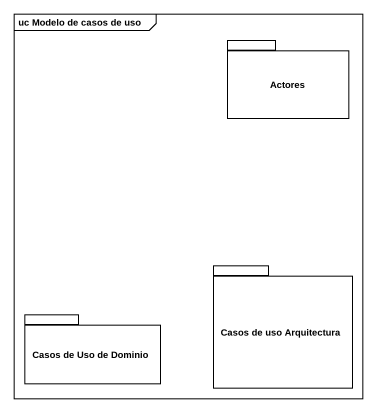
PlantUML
@startuml
mainframe uc Modelo de casos de uso
package Actores {
}
package "Casos de uso Arquitectura" as Casos_de_uso_Arquitectura {
}
package "Casos de Uso de Dominio" as Casos_de_Uso_de_Dominio {
}
@enduml
